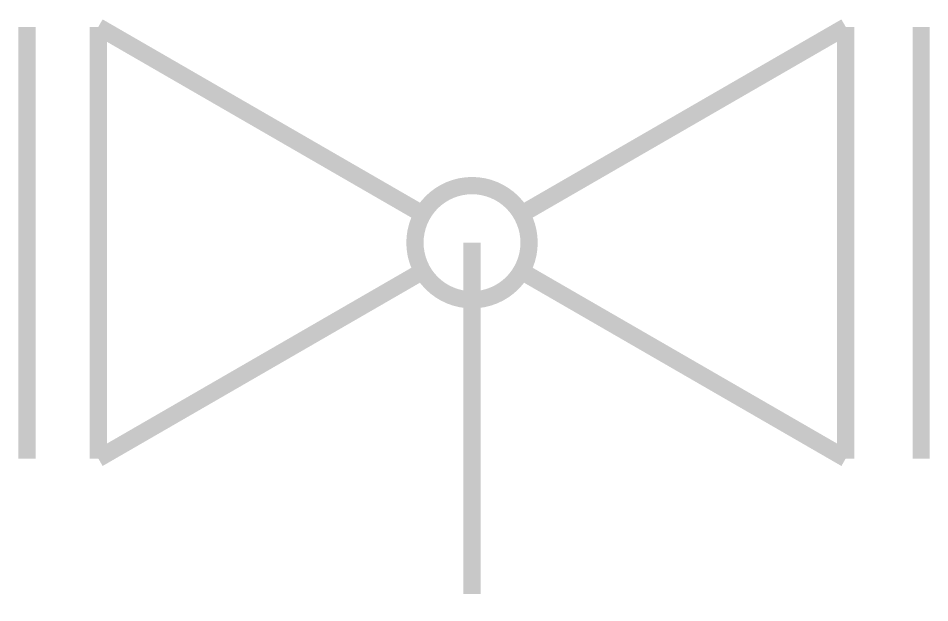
# Model space of a CAD drawing. Extents: x 16.1 to 42.5, y -10.4 to 6.5.
import ezdxf

# ---------------------------------------------------------------- set-up
doc = ezdxf.new("R2010")
doc.units = 0
doc.linetypes.add('CONTINUOUS1', pattern=[0])
doc.layers.get('0').update_dxf_attribs({"linetype": 'CONTINUOUS'})
doc.layers.add('003_THICK', color=7, linetype='CONTINUOUS1')

# ---------------------------------------------------------------- blocks, each defined once
blk = doc.blocks.new('球阀')
at = {"layer": '003_THICK', "const_width": 0.5}
for points in [[(16.303, 6.25), (16.303, -6.25)], [(18.372, 6.25), (27.765, 0.827)], [(18.372, 6.25), (18.372, -6.25)], [(30.629, 0.827), (40.022, 6.25)], [(40.022, 6.25), (40.022, -6.25)], [(42.206, 6.25), (42.206, -6.25)], [(29.197, 0), (29.197, -10.177)], [(18.372, -6.25), (27.765, -0.827)], [(30.629, -0.827), (40.022, -6.25)]]:
    blk.add_lwpolyline(points, dxfattribs=at)
blk.add_lwpolyline([(27.544, 0, 1), (30.85, 0, 1), (27.544, 0, 1)], format="xyb", dxfattribs=at)
blk = doc.blocks.new('球阀（手柄向前）')
at = {"linetype": 'Continuous'}
blk.add_blockref('球阀', (0, 0), dxfattribs=at)

msp = doc.modelspace()

# ---------------------------------------------------------------- block references
at = {"linetype": 'Continuous'}
msp.add_blockref('球阀（手柄向前）', (0, 0), dxfattribs=at)

doc.saveas('drawing.dxf')
